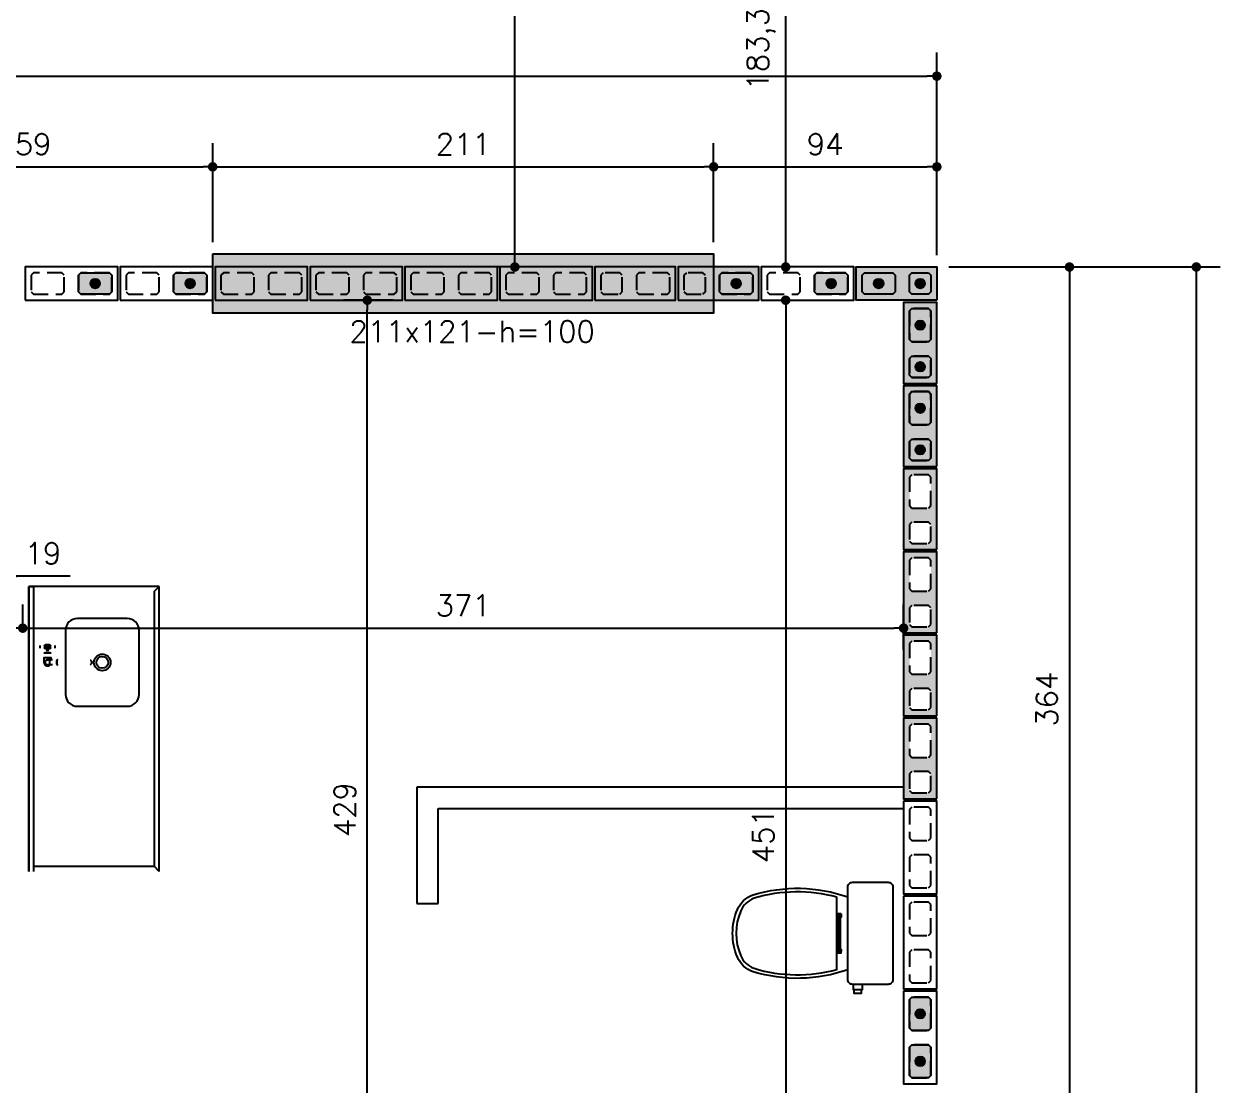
# Model space of a CAD drawing. Extents: x -14651 to 4582, y -13717 to -1290.
# Drawn here: x 2874 to 3378, y -12359 to -11912 of the extents above; entities that cross this region are included whole.
import ezdxf
from ezdxf.enums import TextEntityAlignment as Align

# ---------------------------------------------------------------- set-up
doc = ezdxf.new("R2010")
doc.units = 0
doc.header["$LTSCALE"] = 25
doc.linetypes.add('DASHED2', pattern=[0.375, 0.25, -0.125])
for name, color, linetype in [('213', 252, 'Continuous'), ('241', 2, 'Continuous'), ('248', 100, 'Continuous'), ('ABERTURAS', 53, 'Continuous'), ('ALVENARIA NÃO ESTRUTURAL', 242, 'Continuous'), ('Arranque', 14, 'Continuous'), ('COTA', 1, 'Continuous'), ('FERRO', 5, 'Continuous'), ('PROJ', 252, 'Continuous'), ('TJANELA', 2, 'Continuous')]:
    doc.layers.add(name, color=color, linetype=linetype)
doc.styles.add('COTA', font='romans.shx')
doc.styles.add('Texto1', font='romans.shx', dxfattribs={"height": 9})
doc.dimstyles.new('forma', dxfattribs={"dimscale": 5, "dimtxt": 1.8, "dimasz": 0.8, "dimexe": 2, "dimexo": 1, "dimgap": 1, "dimtad": 1, "dimdec": 1, "dimzin": 9, "dimtxsty": 'COTA', "dimblk1": 'DOT', "dimblk2": 'DOT', "dimsah": 1, "dimcen": 0, "dimdle": 1, "dimclrd": 256, "dimclre": 256, "dimclrt": 2, "dimadec": 0, "dimazin": 0, "dimtfac": 1, "dimtdec": 0, "dimtmove": 0, "dimatfit": 3, "dimfxl": 1, "dimtolj": 1, "dimtzin": 0, "dimarcsym": 0})

# ---------------------------------------------------------------- blocks, each defined once
blk = doc.blocks.new('P4015', base_point=(5842102.11612, -8124149.02973))
blk.add_lwpolyline([(5842082.61612, -8124156.02973), (5842121.61612, -8124156.02973), (5842121.61612, -8124142.02973), (5842082.61612, -8124142.02973), (5842082.61612, -8124156.02973)])
at = {"color": 1, "linetype": 'DASHED2'}
for points in [[(5842085.11612, -8124152.52973), (5842086.11612, -8124153.52973), (5842098.11612, -8124153.52973), (5842099.11612, -8124152.52973), (5842099.11612, -8124145.52973), (5842098.11612, -8124144.52973), (5842086.11612, -8124144.52973), (5842085.11612, -8124145.52973), (5842085.11612, -8124152.52973)], [(5842105.11612, -8124152.52973), (5842106.11612, -8124153.52973), (5842118.11612, -8124153.52973), (5842119.11612, -8124152.52973), (5842119.11612, -8124145.52973), (5842118.11612, -8124144.52973), (5842106.11612, -8124144.52973), (5842105.11612, -8124145.52973), (5842105.11612, -8124152.52973)]]:
    blk.add_lwpolyline(points, dxfattribs=at)
blk = doc.blocks.new('P3515')
at = {"layer": '248'}
h = blk.add_hatch(color=100, dxfattribs=at)
h.paths.add_polyline_path([(17, 7), (-17, 7), (-17, -7), (17, -7)])
h.paths.add_polyline_path([(-5.5, -3.5), (-6.5, -4.5), (-13.5, -4.5), (-14.5, -3.5), (-14.5, 3.5), (-13.5, 4.5), (-6.5, 4.5), (-5.5, 3.5)], flags=16)
h.paths.add_polyline_path([(0.5, 3.5), (1.5, 4.5), (13.5, 4.5), (14.5, 3.5), (14.5, -3.5), (13.5, -4.5), (1.5, -4.5), (0.5, -3.5)], flags=16)
blk.add_lwpolyline([(-17, -7), (17, -7), (17, 7), (-17, 7), (-17, -7)])
at = {"color": 1, "linetype": 'DASHED2'}
for points in [[(-14.5, -3.5), (-13.5, -4.5), (-6.5, -4.5), (-5.5, -3.5), (-5.5, 3.5), (-6.5, 4.5), (-13.5, 4.5), (-14.5, 3.5), (-14.5, -3.5)], [(0.5, -3.5), (1.5, -4.5), (13.5, -4.5), (14.5, -3.5), (14.5, 3.5), (13.5, 4.5), (1.5, 4.5), (0.5, 3.5), (0.5, -3.5)]]:
    blk.add_lwpolyline(points, dxfattribs=at)
blk = doc.blocks.new('GR-1409')
at = {"layer": '213'}
h = blk.add_hatch(color=256, dxfattribs=at)
h.paths.add_polyline_path([(-6, 4.5), (-7, 3.5), (-7, -3.5), (-6, -4.5), (6, -4.5), (7, -3.5), (7, 3.5), (6, 4.5)])
h.paths.add_polyline_path([(-2, 0, 1), (2, 0, 1)], flags=16)
at = {"layer": 'Arranque'}
blk.add_hatch(color=256, dxfattribs=at).paths.add_polyline_path([(-2, 0, 1), (2, 0, 1)])
at = {"layer": '213'}
blk.add_lwpolyline([(-7, 3.5), (-6, 4.5), (6, 4.5), (7, 3.5), (7, -3.5), (6, -4.5), (-6, -4.5), (-7, -3.5), (-7, 3.5)], dxfattribs=at)
at = {"layer": 'FERRO', "linetype": 'Continuous'}
blk.add_circle((0, 0), 2, dxfattribs=at)
blk = doc.blocks.new('GR-0909')
at = {"layer": '213'}
h = blk.add_hatch(color=256, dxfattribs=at)
h.paths.add_polyline_path([(3.5, -4.5), (4.5, -3.5), (4.500001, 3.5), (3.500001, 4.5), (-3.499999, 4.5), (-4.499999, 3.5), (-4.5, -3.5), (-3.5, -4.5)])
h.paths.add_polyline_path([(-2, 0, -1), (2, 0, -1)], flags=16)
at = {"layer": 'Arranque'}
blk.add_hatch(color=256, dxfattribs=at).paths.add_polyline_path([(2, 0, 1), (-2, 0, 1)])
at = {"layer": '213'}
blk.add_lwpolyline([(3.500001, 4.5), (4.500001, 3.5), (4.5, -3.5), (3.5, -4.5), (-3.5, -4.5), (-4.5, -3.5), (-4.499999, 3.5), (-3.499999, 4.5), (3.500001, 4.5)], dxfattribs=at)
at = {"layer": 'FERRO', "linetype": 'Continuous'}
blk.add_circle((0, 0), 2, dxfattribs=at)
blk = doc.blocks.new('_Dot')
at = {"color": 0, "linetype": 'ByBlock', "lineweight": -2}
blk.add_line((-0.5, 0), (-1, 0), dxfattribs=at)
at = {"color": 0, "linetype": 'ByBlock', "const_width": 0.5}
blk.add_lwpolyline([(-0.25, 0, 1), (0.25, 0, 1)], format="xyb", close=True, dxfattribs=at)
blk = doc.blocks.new('*D105')
at = {"layer": 'COTA', "lineweight": -2, "transparency": 16777216}
for p, q in [((2794.52, -12004.1), (2794.52, -11962.42)), ((2953.52, -12004.1), (2953.52, -11962.42)), ((2798.52, -11972.42), (2949.52, -11972.42))]:
    blk.add_line(p, q, dxfattribs=at)
at = {"layer": 'Defpoints', "color": 0, "transparency": 16777216}
for p in [(2953.52, -11972.42), (2794.52, -12009.1), (2953.52, -12009.1)]:
    blk.add_point(p, dxfattribs=at)
at = {"layer": 'COTA', "lineweight": -2, "transparency": 16777216, "xscale": 4, "yscale": 4, "zscale": 4, "rotation": 180}
blk.add_blockref('_Dot', (2794.52, -11972.42), dxfattribs=at)
at = {"layer": 'COTA', "lineweight": -2, "transparency": 16777216, "xscale": 4, "yscale": 4, "zscale": 4}
blk.add_blockref('_Dot', (2953.52, -11972.42), dxfattribs=at)
at = {"layer": 'COTA', "color": 2, "transparency": 16777216, "insert": (2874.02, -11962.92), "char_height": 9, "attachment_point": 5, "style": 'COTA'}
blk.add_mtext('\\A1;159 ', dxfattribs=at)
blk = doc.blocks.new('*D106')
at = {"layer": 'COTA', "lineweight": -2, "transparency": 16777216}
for p, q in [((2953.52, -12004.1), (2953.52, -11962.42)), ((3164.52, -12004.1), (3164.52, -11962.42)), ((2957.52, -11972.42), (3160.52, -11972.42))]:
    blk.add_line(p, q, dxfattribs=at)
at = {"layer": 'Defpoints', "color": 0, "transparency": 16777216}
for p in [(3164.52, -11972.42), (2953.52, -12009.1), (3164.52, -12009.1)]:
    blk.add_point(p, dxfattribs=at)
at = {"layer": 'COTA', "lineweight": -2, "transparency": 16777216, "xscale": 4, "yscale": 4, "zscale": 4, "rotation": 180}
blk.add_blockref('_Dot', (2953.52, -11972.42), dxfattribs=at)
at = {"layer": 'COTA', "lineweight": -2, "transparency": 16777216, "xscale": 4, "yscale": 4, "zscale": 4}
blk.add_blockref('_Dot', (3164.52, -11972.42), dxfattribs=at)
at = {"layer": 'COTA', "color": 2, "transparency": 16777216, "insert": (3059.02, -11962.92), "char_height": 9, "attachment_point": 5, "style": 'COTA'}
blk.add_mtext('\\A1;211 ', dxfattribs=at)
blk = doc.blocks.new('*D107')
at = {"layer": 'COTA', "lineweight": -2, "transparency": 16777216}
for p, q in [((3164.52, -12004.1), (3164.52, -11962.42)), ((3258.52, -12009.6), (3258.52, -11962.42)), ((3168.52, -11972.42), (3254.52, -11972.42))]:
    blk.add_line(p, q, dxfattribs=at)
at = {"layer": 'Defpoints', "color": 0, "transparency": 16777216}
for p in [(3258.52, -11972.42), (3164.52, -12009.1), (3258.52, -12014.6)]:
    blk.add_point(p, dxfattribs=at)
at = {"layer": 'COTA', "lineweight": -2, "transparency": 16777216, "xscale": 4, "yscale": 4, "zscale": 4, "rotation": 180}
blk.add_blockref('_Dot', (3164.52, -11972.42), dxfattribs=at)
at = {"layer": 'COTA', "lineweight": -2, "transparency": 16777216, "xscale": 4, "yscale": 4, "zscale": 4}
blk.add_blockref('_Dot', (3258.52, -11972.42), dxfattribs=at)
at = {"layer": 'COTA', "color": 2, "transparency": 16777216, "insert": (3211.52, -11962.92), "char_height": 9, "attachment_point": 5, "style": 'COTA'}
blk.add_mtext('\\A1;94 ', dxfattribs=at)
blk = doc.blocks.new('*D108')
at = {"layer": 'COTA', "lineweight": -2, "transparency": 16777216}
for p, q in [((873.52, -11951.79), (873.52, -11924.24)), ((3258.52, -12009.6), (3258.52, -11924.24)), ((877.52, -11934.24), (3254.52, -11934.24))]:
    blk.add_line(p, q, dxfattribs=at)
at = {"layer": 'Defpoints', "color": 0, "transparency": 16777216}
for p in [(3258.52, -11934.24), (873.52, -11956.79), (3258.52, -12014.6)]:
    blk.add_point(p, dxfattribs=at)
at = {"layer": 'COTA', "lineweight": -2, "transparency": 16777216, "xscale": 4, "yscale": 4, "zscale": 4, "rotation": 180}
blk.add_blockref('_Dot', (873.52, -11934.24), dxfattribs=at)
at = {"layer": 'COTA', "lineweight": -2, "transparency": 16777216, "xscale": 4, "yscale": 4, "zscale": 4}
blk.add_blockref('_Dot', (3258.52, -11934.24), dxfattribs=at)
at = {"layer": 'COTA', "color": 2, "transparency": 16777216, "insert": (2066.02, -11924.74), "char_height": 9, "attachment_point": 5, "style": 'COTA'}
blk.add_mtext('\\A1;2385 ', dxfattribs=at)
blk = doc.blocks.new('*D109')
at = {"layer": 'COTA', "lineweight": -2, "transparency": 16777216}
for p, q in [((3263.52, -12014.6), (3324.39, -12014.6)), ((3314.39, -12018.6), (3314.39, -12374.6)), ((3269.02, -12378.6), (3324.39, -12378.6))]:
    blk.add_line(p, q, dxfattribs=at)
at = {"layer": 'Defpoints', "color": 0, "transparency": 16777216}
for p in [(3258.52, -12014.6), (3264.02, -12378.6), (3314.39, -12378.6)]:
    blk.add_point(p, dxfattribs=at)
at = {"layer": 'COTA', "lineweight": -2, "transparency": 16777216, "xscale": 4, "yscale": 4, "zscale": 4}
for p, rotation in [((3314.39, -12014.6), 90), ((3314.39, -12378.6), 270)]:
    blk.add_blockref('_Dot', p, dxfattribs=dict(at, rotation=rotation))
at = {"layer": 'COTA', "color": 2, "transparency": 16777216, "insert": (3304.89, -12196.6), "char_height": 9, "attachment_point": 5, "rotation": 90, "style": 'COTA'}
blk.add_mtext('\\A1;364 ', dxfattribs=at)
blk = doc.blocks.new('*D114')
at = {"layer": 'COTA', "lineweight": -2, "transparency": 16777216}
for p, q in [((3263.52, -12014.6), (3377.82, -12014.6)), ((3367.82, -12018.6), (3367.82, -13159.6)), ((3263.52, -13163.6), (3377.82, -13163.6))]:
    blk.add_line(p, q, dxfattribs=at)
at = {"layer": 'Defpoints', "color": 0, "transparency": 16777216}
for p in [(3258.52, -12014.6), (3258.52, -13163.6), (3367.82, -13163.6)]:
    blk.add_point(p, dxfattribs=at)
at = {"layer": 'COTA', "lineweight": -2, "transparency": 16777216, "xscale": 4, "yscale": 4, "zscale": 4}
for p, rotation in [((3367.82, -12014.6), 90), ((3367.82, -13163.6), 270)]:
    blk.add_blockref('_Dot', p, dxfattribs=dict(at, rotation=rotation))
at = {"layer": 'COTA', "color": 2, "transparency": 16777216, "insert": (3358.32, -12589.1), "char_height": 9, "attachment_point": 5, "rotation": 90, "style": 'COTA'}
blk.add_mtext('\\A1;1149 ', dxfattribs=at)
blk = doc.blocks.new('*D195')
at = {"layer": 'COTA', "lineweight": -2, "transparency": 16777216}
for p, q in [((3060.42, -11593.51), (3090.79, -11593.51)), ((3080.79, -12010.6), (3080.79, -11597.51)), ((3083.04, -12014.6), (3070.79, -12014.6))]:
    blk.add_line(p, q, dxfattribs=at)
at = {"layer": 'Defpoints', "color": 0, "transparency": 16777216}
for p in [(3055.42, -11593.51), (3080.79, -11593.51), (3088.04, -12014.6)]:
    blk.add_point(p, dxfattribs=at)
at = {"layer": 'COTA', "lineweight": -2, "transparency": 16777216, "xscale": 4, "yscale": 4, "zscale": 4}
for p, rotation in [((3080.79, -11593.51), 90), ((3080.79, -12014.6), 270)]:
    blk.add_blockref('_Dot', p, dxfattribs=dict(at, rotation=rotation))
at = {"layer": 'COTA', "color": 2, "transparency": 16777216, "insert": (3070.43, -11804.05), "char_height": 9, "attachment_point": 5, "rotation": 90, "style": 'COTA'}
blk.add_mtext('\\A1;421,1 ', dxfattribs=at)
blk = doc.blocks.new('*D197')
at = {"layer": 'COTA', "lineweight": -2, "transparency": 16777216}
for p, q in [((3214.52, -11831.25), (3184.86, -11831.25)), ((3194.86, -12010.6), (3194.86, -11835.25)), ((3207.6, -12014.6), (3184.86, -12014.6))]:
    blk.add_line(p, q, dxfattribs=at)
at = {"layer": 'Defpoints', "color": 0, "transparency": 16777216}
for p in [(3194.86, -11831.25), (3219.52, -11831.25), (3212.6, -12014.6)]:
    blk.add_point(p, dxfattribs=at)
at = {"layer": 'COTA', "lineweight": -2, "transparency": 16777216, "xscale": 4, "yscale": 4, "zscale": 4}
for p, rotation in [((3194.86, -11831.25), 90), ((3194.86, -12014.6), 270)]:
    blk.add_blockref('_Dot', p, dxfattribs=dict(at, rotation=rotation))
at = {"layer": 'COTA', "color": 2, "transparency": 16777216, "insert": (3184.5, -11922.92), "char_height": 9, "attachment_point": 5, "rotation": 90, "style": 'COTA'}
blk.add_mtext('\\A1;183,3 ', dxfattribs=at)
blk = doc.blocks.new('*D231')
at = {"layer": 'COTA', "lineweight": -2, "transparency": 16777216}
for p, q in [((2864.02, -12166.68), (2870.62, -12144.68)), ((2870.62, -12144.68), (2893.47, -12144.68)), ((2854.52, -12209.33), (2854.52, -12156.68)), ((2873.52, -12167.06), (2873.52, -12156.68)), ((2858.52, -12166.68), (2869.52, -12166.68))]:
    blk.add_line(p, q, dxfattribs=at)
at = {"layer": 'Defpoints', "color": 0, "transparency": 16777216}
for p in [(2873.52, -12166.68), (2873.52, -12172.06), (2854.52, -12214.33)]:
    blk.add_point(p, dxfattribs=at)
at = {"layer": 'COTA', "lineweight": -2, "transparency": 16777216, "xscale": 4, "yscale": 4, "zscale": 4, "rotation": 180}
blk.add_blockref('_Dot', (2854.52, -12166.68), dxfattribs=at)
at = {"layer": 'COTA', "lineweight": -2, "transparency": 16777216, "xscale": 4, "yscale": 4, "zscale": 4}
blk.add_blockref('_Dot', (2873.52, -12166.68), dxfattribs=at)
at = {"layer": 'COTA', "color": 2, "transparency": 16777216, "insert": (2882.05, -12135.18), "char_height": 9, "attachment_point": 5, "style": 'COTA'}
blk.add_mtext('\\A1;19 ', dxfattribs=at)
blk = doc.blocks.new('*D232')
at = {"layer": 'COTA', "lineweight": -2, "transparency": 16777216}
for p, q in [((2873.52, -12167.06), (2873.52, -12156.68)), ((3244.52, -12175.63), (3244.52, -12156.68)), ((2877.52, -12166.68), (3240.52, -12166.68))]:
    blk.add_line(p, q, dxfattribs=at)
at = {"layer": 'Defpoints', "color": 0, "transparency": 16777216}
for p in [(3244.52, -12166.68), (2873.52, -12172.06), (3244.52, -12180.63)]:
    blk.add_point(p, dxfattribs=at)
at = {"layer": 'COTA', "lineweight": -2, "transparency": 16777216, "xscale": 4, "yscale": 4, "zscale": 4, "rotation": 180}
blk.add_blockref('_Dot', (2873.52, -12166.68), dxfattribs=at)
at = {"layer": 'COTA', "lineweight": -2, "transparency": 16777216, "xscale": 4, "yscale": 4, "zscale": 4}
blk.add_blockref('_Dot', (3244.52, -12166.68), dxfattribs=at)
at = {"layer": 'COTA', "color": 2, "transparency": 16777216, "insert": (3059.02, -12157.18), "char_height": 9, "attachment_point": 5, "style": 'COTA'}
blk.add_mtext('\\A1;371 ', dxfattribs=at)
blk = doc.blocks.new('*D284')
at = {"layer": 'COTA', "lineweight": -2, "transparency": 16777216}
for p, q in [((3197.47, -12028.6), (3204.86, -12028.6)), ((3194.86, -12032.6), (3194.86, -12475.6)), ((3197.47, -12479.6), (3204.86, -12479.6))]:
    blk.add_line(p, q, dxfattribs=at)
at = {"layer": 'Defpoints', "color": 0, "transparency": 16777216}
for p in [(3192.47, -12028.6), (3192.47, -12479.6), (3194.86, -12479.6)]:
    blk.add_point(p, dxfattribs=at)
at = {"layer": 'COTA', "lineweight": -2, "transparency": 16777216, "xscale": 4, "yscale": 4, "zscale": 4}
for p, rotation in [((3194.86, -12028.6), 90), ((3194.86, -12479.6), 270)]:
    blk.add_blockref('_Dot', p, dxfattribs=dict(at, rotation=rotation))
at = {"layer": 'COTA', "color": 2, "transparency": 16777216, "insert": (3185.36, -12254.1), "char_height": 9, "attachment_point": 5, "rotation": 90, "style": 'COTA'}
blk.add_mtext('\\A1;451 ', dxfattribs=at)
blk = doc.blocks.new('*D293')
at = {"layer": 'COTA', "lineweight": -2, "transparency": 16777216}
for p, q in [((3029.52, -12028.6), (3008.64, -12028.6)), ((3018.64, -12453.6), (3018.64, -12032.6)), ((3043.52, -12457.6), (3008.64, -12457.6))]:
    blk.add_line(p, q, dxfattribs=at)
at = {"layer": 'Defpoints', "color": 0, "transparency": 16777216}
for p in [(3018.64, -12028.6), (3034.52, -12028.6), (3048.52, -12457.6)]:
    blk.add_point(p, dxfattribs=at)
at = {"layer": 'COTA', "lineweight": -2, "transparency": 16777216, "xscale": 4, "yscale": 4, "zscale": 4}
for p, rotation in [((3018.64, -12028.6), 90), ((3018.64, -12457.6), 270)]:
    blk.add_blockref('_Dot', p, dxfattribs=dict(at, rotation=rotation))
at = {"layer": 'COTA', "color": 2, "transparency": 16777216, "insert": (3009.14, -12243.1), "char_height": 9, "attachment_point": 5, "rotation": 90, "style": 'COTA'}
blk.add_mtext('\\A1;429 ', dxfattribs=at)
blk = doc.blocks.new('layout-inferior 2')
at = {"layer": 'ALVENARIA NÃO ESTRUTURAL'}
for p, q in [((28785.58, -12233.6), (28785.58, -12233.6)), ((28785.58, -12233.6), (28785.58, -12282.6)), ((28990.58, -12233.6), (28785.58, -12233.6)), ((28785.58, -12233.6), (28785.58, -12233.6)), ((28794.58, -12282.6), (28794.58, -12242.6)), ((28794.58, -12242.6), (28990.58, -12242.6)), ((28785.58, -12282.6), (28794.58, -12282.6))]:
    blk.add_line(p, q, dxfattribs=at)
at = {"layer": 'PROJ'}
for p, q in [((28677.08, -12149.1), (28622.08, -12149.1)), ((28622.08, -12149.1), (28622.08, -12269.1)), ((28622.08, -12269.1), (28622.08, -12149.1)), ((28622.08, -12149.1), (28624.08, -12149.1)), ((28624.08, -12149.1), (28624.08, -12269.1)), ((28675.08, -12151.1), (28677.08, -12149.1)), ((28675.08, -12267.1), (28675.08, -12151.1)), ((28677.08, -12269.1), (28677.08, -12149.1)), ((28626.8, -12174), (28626.8, -12175.1)), ((28631.19, -12173.85), (28628.83, -12173.85)), ((28628.85, -12175.15), (28629.78, -12175.15)), ((28630.86, -12173.65), (28629.16, -12173.65)), ((28630.24, -12175.15), (28631.16, -12175.15)), ((28633.21, -12175.1), (28633.21, -12174)), ((28631.51, -12179.24), (28628.5, -12179.24)), ((28628.5, -12179.24), (28628.5, -12181.04)), ((28628.51, -12181.04), (28628.51, -12181.04)), ((28631.49, -12177.24), (28628.53, -12177.24)), ((28628.81, -12179.14), (28628.81, -12179.24)), ((28629.01, -12177.04), (28631.01, -12177.04)), ((28630.01, -12180.04), (28630.03, -12180.04)), ((28630.03, -12180.04), (28630.08, -12180.05)), ((28631.21, -12179.24), (28631.21, -12179.14)), ((28631.51, -12180.04), (28631.51, -12179.24)), ((28630.04, -12182.14), (28630.01, -12182.14)), ((28630.08, -12182.14), (28630.04, -12182.14)), ((28675.08, -12267.1), (28624.08, -12267.1)), ((28624.08, -12267.1), (28624.08, -12269.1)), ((28677.08, -12269.1), (28675.08, -12267.1)), ((28964.33, -12286.95), (28962.46, -12286.95)), ((28964.33, -12287.64), (28962.46, -12287.64)), ((28964.33, -12287.75), (28962.46, -12287.75)), ((28963.15, -12287.64), (28963.15, -12287.75)), ((28963.93, -12287.64), (28963.93, -12287.75)), ((28964.33, -12286.95), (28964.33, -12287.64)), ((28964.33, -12287.75), (28964.33, -12288.45)), ((28964.33, -12288.45), (28962.46, -12288.45)), ((28963.15, -12288.45), (28963.15, -12301.95)), ((28963.93, -12288.45), (28963.93, -12301.95))]:
    blk.add_line(p, q, dxfattribs=at)
for points in [[(28663.58, -12162.6), (28642.58, -12162.6, 0.414214), (28637.58, -12167.6), (28637.58, -12194.6, 0.414214), (28642.58, -12199.6), (28663.58, -12199.6, 0.414214), (28668.58, -12194.6), (28668.58, -12167.6, 0.414214)], [(28628.83, -12175.18, -0.023181), (28628.85, -12175.15), (28629.78, -12175.15), (28629.83, -12175.17), (28629.9, -12175.18), (28630, -12175.19), (28630.09, -12175.18), (28630.17, -12175.17), (28630.24, -12175.15), (28631.16, -12175.15, -0.022959), (28631.18, -12175.18, -0.366689), (28630.99, -12175.35), (28630.62, -12175.35), (28629.4, -12175.35), (28629.03, -12175.35, -0.366483)], [(28629.41, -12174.48), (28629.41, -12174.57), (28629.41, -12174.64), (28629.43, -12174.72), (28629.44, -12174.77), (28629.46, -12174.82), (28629.49, -12174.87), (28629.51, -12174.92), (28629.55, -12174.97), (28629.58, -12175), (28629.63, -12175.06), (28629.7, -12175.11), (28629.74, -12175.14), (28629.78, -12175.15), (28629.79, -12175.11), (28629.8, -12175.06, 0.192103), (28630.21, -12175.06), (28630.22, -12175.1), (28630.24, -12175.15), (28630.29, -12175.13), (28630.33, -12175.1), (28630.37, -12175.07), (28630.41, -12175.03), (28630.45, -12174.99), (28630.49, -12174.94), (28630.54, -12174.85), (28630.58, -12174.77), (28630.59, -12174.7), (28630.6, -12174.65), (28630.61, -12174.6), (28630.61, -12174.55), (28630.61, -12174.48), (28630.59, -12174.4), (28630.57, -12174.33), (28630.55, -12174.28), (28630.53, -12174.23), (28630.5, -12174.18), (28630.47, -12174.14), (28630.42, -12174.08), (28630.35, -12174.01), (28630.27, -12173.96), (28630.18, -12173.93), (28630.1, -12173.91), (28630.04, -12173.9), (28629.98, -12173.9), (28629.92, -12173.91), (28629.87, -12173.92), (28629.81, -12173.93), (28629.75, -12173.96), (28629.68, -12174), (28629.64, -12174.03), (28629.6, -12174.07), (28629.57, -12174.11), (28629.54, -12174.14), (28629.5, -12174.21), (28629.46, -12174.29), (28629.43, -12174.38)], [(28630.23, -12175.05), (28630.23, -12175.06, 0.017847), (28630.26, -12175.04), (28630.25, -12175.04, 0.017789), (28630.29, -12175.02), (28630.28, -12175.03, 0.021587), (28630.32, -12175), (28630.31, -12175.01, 0.027178), (28630.36, -12174.97), (28630.35, -12174.98, 0.016694), (28630.38, -12174.96), (28630.38, -12174.96, 0.029524), (28630.42, -12174.91), (28630.42, -12174.92, 0.024437), (28630.45, -12174.88), (28630.44, -12174.89, 0.02481), (28630.48, -12174.84), (28630.47, -12174.85, 0.023752), (28630.5, -12174.81), (28630.49, -12174.81, 0.022023), (28630.51, -12174.77), (28630.51, -12174.78, 0.022441), (28630.53, -12174.73), (28630.52, -12174.74, 0.022868), (28630.54, -12174.69), (28630.54, -12174.7, 0.020181), (28630.55, -12174.66), (28630.55, -12174.67, 0.015814), (28630.55, -12174.63), (28630.55, -12174.64, 0.015915), (28630.56, -12174.61), (28630.56, -12174.61, 0.025741), (28630.56, -12174.56), (28630.56, -12174.56, 0.018498), (28630.56, -12174.52), (28630.56, -12174.53, 0.017313), (28630.56, -12174.49), (28630.56, -12174.5, 0.018157), (28630.55, -12174.46), (28630.55, -12174.47, 0.018149), (28630.55, -12174.43), (28630.55, -12174.43, 0.018439), (28630.54, -12174.39), (28630.54, -12174.4, 0.018647), (28630.53, -12174.36), (28630.53, -12174.37, 0.018581), (28630.51, -12174.33), (28630.52, -12174.34, 0.021766), (28630.5, -12174.3), (28630.5, -12174.31, 0.026407), (28630.47, -12174.26), (28630.48, -12174.27, 0.026609), (28630.45, -12174.22), (28630.46, -12174.23, 0.026914), (28630.42, -12174.18), (28630.43, -12174.19, 0.025672), (28630.39, -12174.15), (28630.39, -12174.16, 0.023779), (28630.36, -12174.12), (28630.36, -12174.13, 0.024124), (28630.32, -12174.1), (28630.33, -12174.1, 0.024539), (28630.28, -12174.07), (28630.29, -12174.08, 0.024082), (28630.25, -12174.05), (28630.26, -12174.06, 0.023177), (28630.21, -12174.04), (28630.22, -12174.04, 0.023669), (28630.17, -12174.02), (28630.18, -12174.03, 0.024126), (28630.13, -12174.01), (28630.14, -12174.01, 0.020906), (28630.09, -12174.01), (28630.1, -12174.01, 0.015716), (28630.07, -12174), (28630.07, -12174, 0.01579), (28630.04, -12174), (28630.05, -12174, 0.016075), (28630.01, -12174), (28630.02, -12174, 0.016281), (28629.98, -12174), (28629.99, -12174, 0.016316), (28629.95, -12174), (28629.96, -12174, 0.01533), (28629.93, -12174), (28629.93, -12174, 0.013711), (28629.9, -12174.01), (28629.91, -12174.01, 0.013749), (28629.88, -12174.01), (28629.89, -12174.01, 0.013768), (28629.86, -12174.02), (28629.86, -12174.02, 0.015624), (28629.83, -12174.03), (28629.84, -12174.03, 0.018303), (28629.8, -12174.04), (28629.81, -12174.04, 0.018249), (28629.77, -12174.05), (28629.78, -12174.05, 0.018455), (28629.74, -12174.07), (28629.75, -12174.06, 0.018647), (28629.71, -12174.08), (28629.72, -12174.08, 0.018591), (28629.69, -12174.1), (28629.69, -12174.1, 0.021186), (28629.66, -12174.13), (28629.66, -12174.12, 0.025016), (28629.62, -12174.16), (28629.63, -12174.15, 0.025258), (28629.59, -12174.19), (28629.6, -12174.18, 0.025603), (28629.56, -12174.22), (28629.57, -12174.21, 0.024312), (28629.54, -12174.26), (28629.55, -12174.25, 0.022281), (28629.52, -12174.29), (28629.53, -12174.28, 0.022662), (28629.5, -12174.33), (28629.51, -12174.32, 0.023081), (28629.49, -12174.37), (28629.49, -12174.36, 0.023127), (28629.48, -12174.41), (28629.48, -12174.4, 0.022918), (28629.47, -12174.44), (28629.47, -12174.43, 0.020264), (28629.46, -12174.48), (28629.46, -12174.47, 0.015918), (28629.46, -12174.51), (28629.46, -12174.5, 0.015999), (28629.46, -12174.53), (28629.46, -12174.53, 0.556946)], [(28629.56, -12174.55, 1), (28630.46, -12174.55, 1)], [(28628.81, -12179.14), (28628.81, -12179.24), (28628.5, -12179.24), (28628.5, -12181.06), (28628.51, -12181.04), (28628.51, -12181.04), (28628.51, -12181.21), (28628.55, -12181.45), (28628.63, -12181.69), (28628.74, -12181.9), (28628.89, -12182.1), (28629.07, -12182.27), (28629.22, -12182.37), (28629.44, -12182.48), (28629.67, -12182.56), (28629.91, -12182.59), (28630.01, -12182.6), (28630.25, -12182.58), (28630.49, -12182.52), (28630.71, -12182.42), (28630.8, -12182.37), (28630.99, -12182.23), (28631.08, -12182.14), (28630.06, -12182.14), (28630.05, -12182.14, 0.956818), (28630.06, -12180.04), (28630.07, -12180.05, 0.005512), (28630.05, -12180.04), (28630.08, -12180.04), (28631.51, -12180.04), (28631.51, -12179.24), (28631.21, -12179.24), (28631.21, -12179.14)], [(28962.46, -12280.01, 0.143138), (28927.65, -12280.46, 0.214265), (28921.97, -12285.78, 0.199973), (28921.97, -12304.62, 0.214265), (28927.65, -12309.93, 0.143138), (28962.46, -12310.38)], [(28973.08, -12316.7), (28969.48, -12316.7), (28969.08, -12316.7, -0.414214), (28967.08, -12314.7), (28967.08, -12275.7, -0.414214), (28969.08, -12273.7), (28984.08, -12273.7, -0.414214), (28986.08, -12275.7), (28986.08, -12314.7, -0.414214), (28984.08, -12316.7)]]:
    blk.add_lwpolyline(points, format="xyb", close=True, dxfattribs=at)
for points in [[(28628.76, -12174.05), (28628.77, -12174.06), (28628.78, -12174.08), (28628.79, -12174.11), (28628.81, -12174.14), (28628.82, -12174.17), (28628.83, -12174.2), (28628.85, -12174.24), (28628.86, -12174.28), (28628.87, -12174.31), (28628.88, -12174.33), (28628.89, -12174.36), (28628.89, -12174.39), (28628.9, -12174.41), (28628.9, -12174.44), (28628.9, -12174.47), (28628.91, -12174.5), (28628.91, -12174.52), (28628.91, -12174.55), (28628.91, -12174.58), (28628.91, -12174.61), (28628.9, -12174.64), (28628.9, -12174.68), (28628.89, -12174.71), (28628.88, -12174.75), (28628.87, -12174.79), (28628.86, -12174.82), (28628.85, -12174.86), (28628.84, -12174.89), (28628.82, -12174.93), (28628.81, -12174.96), (28628.79, -12174.99), (28628.78, -12175.01), (28628.77, -12175.03), (28628.76, -12175.04), (28628.76, -12175.06), (28628.76, -12175.06), (28628.78, -12175.06), (28628.8, -12175.07), (28628.81, -12175.08), (28628.83, -12175.09), (28628.84, -12175.11), (28628.84, -12175.12), (28628.85, -12175.14), (28628.85, -12175.15), (28628.87, -12175.1), (28628.9, -12175.05), (28628.92, -12174.97), (28628.95, -12174.89), (28628.97, -12174.81), (28628.98, -12174.72), (28628.99, -12174.62), (28629, -12174.53), (28628.99, -12174.46), (28628.98, -12174.38), (28628.98, -12174.33), (28628.96, -12174.28), (28628.95, -12174.23), (28628.94, -12174.18), (28628.92, -12174.12), (28628.89, -12174.05), (28628.87, -12173.99), (28628.85, -12173.94), (28628.84, -12173.92), (28628.85, -12173.94), (28628.86, -12173.95), (28628.86, -12173.97), (28628.87, -12174), (28628.89, -12174.03), (28628.9, -12174.06), (28628.91, -12174.1), (28628.93, -12174.13), (28628.94, -12174.18), (28628.95, -12174.23), (28628.96, -12174.28), (28628.98, -12174.33), (28628.98, -12174.37), (28628.99, -12174.4), (28628.99, -12174.44), (28628.99, -12174.48), (28628.99, -12174.51), (28628.99, -12174.55), (28628.99, -12174.6), (28628.99, -12174.65), (28628.99, -12174.7), (28628.98, -12174.74), (28628.97, -12174.79), (28628.96, -12174.83), (28628.95, -12174.87), (28628.94, -12174.91), (28628.93, -12174.96), (28628.92, -12174.99), (28628.9, -12175.03), (28628.89, -12175.07), (28628.88, -12175.09), (28628.87, -12175.11), (28628.86, -12175.13), (28628.85, -12175.15), (28628.84, -12175.1), (28628.8, -12175.07), (28628.76, -12175.06), (28628.78, -12175.02), (28628.8, -12174.97), (28628.83, -12174.91), (28628.86, -12174.84), (28628.88, -12174.77), (28628.9, -12174.69), (28628.91, -12174.62), (28628.91, -12174.57), (28628.91, -12174.51), (28628.9, -12174.45), (28628.89, -12174.39), (28628.88, -12174.32), (28628.86, -12174.26), (28628.83, -12174.18), (28628.8, -12174.12), (28628.77, -12174.07)], [(28631.03, -12174.38), (28631.02, -12174.45), (28631.02, -12174.5), (28631.02, -12174.55), (28631.02, -12174.62), (28631.03, -12174.7), (28631.04, -12174.77), (28631.05, -12174.82), (28631.06, -12174.87), (28631.08, -12174.94), (28631.11, -12175.02), (28631.13, -12175.09), (28631.16, -12175.15), (28631.17, -12175.13), (28631.16, -12175.15), (28631.16, -12175.14), (28631.15, -12175.13), (28631.14, -12175.1), (28631.13, -12175.07), (28631.12, -12175.04), (28631.1, -12175.01), (28631.09, -12174.96), (28631.08, -12174.92), (28631.06, -12174.87), (28631.05, -12174.82), (28631.04, -12174.77), (28631.03, -12174.72), (28631.03, -12174.68), (28631.02, -12174.64), (28631.02, -12174.6), (28631.02, -12174.55), (28631.02, -12174.5), (28631.02, -12174.45), (28631.03, -12174.4), (28631.04, -12174.36), (28631.04, -12174.31), (28631.05, -12174.27), (28631.06, -12174.23), (28631.08, -12174.19), (28631.09, -12174.15), (28631.1, -12174.11), (28631.11, -12174.07), (28631.13, -12174.03), (28631.14, -12174), (28631.15, -12173.98), (28631.16, -12173.96), (28631.17, -12173.93), (28631.18, -12173.92), (28631.16, -12173.95), (28631.14, -12173.99), (28631.12, -12174.05), (28631.09, -12174.13), (28631.07, -12174.21), (28631.05, -12174.29)], [(28631.24, -12175.02), (28631.22, -12174.99), (28631.21, -12174.96), (28631.2, -12174.94), (28631.18, -12174.9), (28631.17, -12174.86), (28631.15, -12174.82), (28631.14, -12174.78), (28631.13, -12174.75), (28631.13, -12174.72), (28631.12, -12174.69), (28631.11, -12174.66), (28631.11, -12174.63), (28631.11, -12174.6), (28631.11, -12174.57), (28631.11, -12174.54), (28631.11, -12174.51), (28631.11, -12174.48), (28631.11, -12174.45), (28631.12, -12174.42), (28631.12, -12174.39), (28631.13, -12174.35), (28631.14, -12174.31), (28631.15, -12174.28), (28631.17, -12174.24), (28631.18, -12174.21), (28631.19, -12174.17), (28631.21, -12174.14), (28631.21, -12174.14), (28631.22, -12174.11), (28631.24, -12174.08), (28631.25, -12174.07), (28631.25, -12174.05), (28631.27, -12174.03), (28631.28, -12174.01), (28631.26, -12174.04), (28631.24, -12174.08), (28631.21, -12174.13), (28631.19, -12174.19), (28631.16, -12174.26), (28631.14, -12174.33), (28631.12, -12174.4), (28631.11, -12174.47), (28631.11, -12174.52), (28631.11, -12174.58), (28631.11, -12174.64), (28631.12, -12174.71), (28631.14, -12174.77), (28631.16, -12174.84), (28631.19, -12174.92), (28631.22, -12174.98), (28631.24, -12175.03), (28631.26, -12175.05), (28631.25, -12175.04)], [(28634.08, -12180.14), (28634.05, -12180.2), (28634.02, -12180.27), (28634, -12180.35), (28633.99, -12180.4), (28633.98, -12180.46), (28633.97, -12180.53), (28633.96, -12180.6), (28633.95, -12180.67), (28633.94, -12180.75), (28633.94, -12180.83), (28633.93, -12180.92), (28633.93, -12181.01), (28633.93, -12181.09), (28633.93, -12181.18), (28633.93, -12181.27), (28633.94, -12181.35), (28633.94, -12181.43), (28633.95, -12181.51), (28633.96, -12181.59), (28633.97, -12181.66), (28633.98, -12181.72), (28633.99, -12181.78), (28634, -12181.84), (28634.02, -12181.91), (28634.05, -12181.99), (28634.08, -12182.05), (28634.11, -12182.09), (28634.14, -12182.13), (28634.16, -12182.14), (28634.15, -12182.13), (28634.13, -12182.12), (28634.11, -12182.1), (28634.1, -12182.08), (28634.09, -12182.06), (28634.07, -12182.04), (28634.06, -12182.01), (28634.05, -12181.97), (28634.03, -12181.93), (28634.02, -12181.89), (28634, -12181.84), (28633.99, -12181.78), (28633.98, -12181.72), (28633.97, -12181.66), (28633.96, -12181.59), (28633.95, -12181.51), (28633.94, -12181.43), (28633.94, -12181.35), (28633.93, -12181.27), (28633.93, -12181.18), (28633.93, -12181.09), (28633.93, -12181.01), (28633.93, -12180.92), (28633.94, -12180.83), (28633.94, -12180.75), (28633.95, -12180.67), (28633.96, -12180.6), (28633.97, -12180.53), (28633.98, -12180.46), (28633.99, -12180.4), (28634, -12180.35), (28634.02, -12180.3), (28634.03, -12180.25), (28634.05, -12180.21), (28634.06, -12180.18), (28634.07, -12180.15), (28634.09, -12180.12), (28634.1, -12180.1), (28634.11, -12180.09), (28634.13, -12180.07), (28634.16, -12180.05), (28634.17, -12180.04), (28634.14, -12180.05), (28634.11, -12180.09)], [(28964.33, -12286.95), (28962.46, -12286.95), (28962.46, -12288.45), (28964.33, -12288.45)], [(28964.33, -12301.95), (28962.46, -12301.95), (28962.46, -12303.45), (28964.33, -12303.45)]]:
    blk.add_lwpolyline(points, close=True, dxfattribs=at)
for points in [[(28629.16, -12173.75), (28630.86, -12173.75)], [(28629.4, -12175.35), (28630.62, -12175.35)], [(28630.62, -12176.13), (28629.4, -12176.13)], [(28631.42, -12179.14), (28628.6, -12179.14)], [(28631.11, -12177.14), (28628.91, -12177.14)], [(28632.17, -12180.04), (28630.08, -12180.04), (28630, -12180.04), (28629.93, -12180.05), (28629.87, -12180.06), (28629.82, -12180.06), (28629.8, -12180.07), (28629.78, -12180.07), (28629.76, -12180.08), (28629.74, -12180.08), (28629.73, -12180.08), (28629.71, -12180.09), (28629.7, -12180.09), (28629.68, -12180.1), (28629.66, -12180.1), (28629.64, -12180.11), (28629.63, -12180.12), (28629.61, -12180.12), (28629.59, -12180.13), (28629.57, -12180.14), (28629.55, -12180.15), (28629.51, -12180.17), (28629.48, -12180.19), (28629.45, -12180.21), (28629.42, -12180.23), (28629.36, -12180.27), (28629.31, -12180.32), (28629.26, -12180.36), (28629.21, -12180.42), (28629.16, -12180.48), (28629.12, -12180.54), (28629.08, -12180.6), (28629.05, -12180.67), (28629.02, -12180.74), (28629, -12180.82), (28628.98, -12180.89), (28628.97, -12180.97), (28628.96, -12181.04), (28628.96, -12181.12), (28628.97, -12181.2), (28628.98, -12181.27), (28628.99, -12181.35), (28629.02, -12181.42), (28629.04, -12181.49), (28629.07, -12181.56), (28629.11, -12181.63), (28629.15, -12181.69), (28629.19, -12181.75), (28629.24, -12181.81), (28629.28, -12181.85), (28629.32, -12181.88), (28629.34, -12181.9), (28629.36, -12181.91), (28629.37, -12181.93), (28629.39, -12181.94), (28629.41, -12181.95), (28629.43, -12181.97), (28629.45, -12181.98), (28629.48, -12181.99), (28629.5, -12182.01), (28629.53, -12182.02), (28629.56, -12182.04), (28629.6, -12182.05), (28629.68, -12182.08), (28629.77, -12182.11), (28629.87, -12182.13), (28629.97, -12182.14), (28630.08, -12182.14)], [(28647.99, -12180.11), (28648.13, -12180.18), (28648.26, -12180.29), (28648.37, -12180.42), (28648.47, -12180.57), (28648.53, -12180.73), (28648.57, -12180.91), (28648.59, -12181.09), (28648.57, -12181.28), (28648.53, -12181.45), (28648.47, -12181.62), (28648.37, -12181.77), (28648.26, -12181.9), (28648.13, -12182), (28647.99, -12182.08), (28647.98, -12182.08)], [(28632.17, -12182.14), (28630.04, -12182.14)], [(28962.46, -12301.95), (28964.33, -12301.95), (28964.33, -12302.64), (28962.46, -12302.64)], [(28973.08, -12316.7), (28973.08, -12319), (28972.78, -12319), (28972.78, -12320.5), (28969.78, -12320.5), (28969.78, -12319), (28969.48, -12319), (28969.48, -12316.7)], [(28972.78, -12319), (28969.78, -12319)]]:
    blk.add_lwpolyline(points, dxfattribs=at)
blk.add_lwpolyline([(28967.08, -12310.51, -0.160999), (28927.18, -12311.36, -0.2149), (28920.58, -12305.2, -0.2), (28920.58, -12285.2, -0.2149), (28927.18, -12279.03, -0.160999), (28967.08, -12279.89)], format="xyb", dxfattribs=at)
for centre, radius in [((28630.01, -12174.55), 0.551), ((28630.01, -12174.55), 0.451), ((28653.08, -12181.1), 3.5), ((28653.08, -12181.1), 2.5), ((28963.58, -12287.7), 0.75), ((28963.58, -12302.7), 0.75)]:
    blk.add_circle(centre, radius, dxfattribs=at)

msp = doc.modelspace()

# ---------------------------------------------------------------- hatches: boundary and pattern name
at = {"layer": 'ABERTURAS', "transparency": 33554457}
msp.add_hatch(color=256, dxfattribs=at).paths.add_polyline_path([(2953.52, -12009.1), (3164.52, -12009.1), (3164.52, -12034.1), (2953.52, -12034.1)])

# ---------------------------------------------------------------- linework, layer by layer
at = {"layer": 'ABERTURAS'}
msp.add_lwpolyline([(2953.52, -12009.1), (3164.52, -12009.1), (3164.52, -12034.1), (2953.52, -12034.1)], close=True, dxfattribs=at)

# ---------------------------------------------------------------- block references
for name, p in [('GR-1409', (2904.02, -12021.6)), ('GR-1409', (2944.02, -12021.6)), ('GR-1409', (3174.02, -12021.6)), ('GR-1409', (3214.02, -12021.6)), ('GR-1409', (3234.02, -12021.6)), ('GR-0909', (3251.52, -12021.6)), ('GR-0909', (3251.52, -12056.6)), ('GR-0909', (3251.52, -12091.6))]:
    msp.add_blockref(name, p)
at = {"rotation": 90}
for p in [(3251.52, -12039.1), (3251.52, -12074.1), (3251.52, -12329.1), (3251.52, -12349.1)]:
    msp.add_blockref('GR-1409', p, dxfattribs=at)
at = {"layer": '241'}
for name, p in [('P4015', (2894.02, -12021.6)), ('P4015', (2934.02, -12021.6)), ('P4015', (2974.02, -12021.6)), ('P4015', (3014.02, -12021.6)), ('P4015', (3054.02, -12021.6)), ('P4015', (3094.02, -12021.6)), ('P3515', (3131.52, -12021.6)), ('P3515', (3166.52, -12021.6)), ('P4015', (3204.02, -12021.6))]:
    msp.add_blockref(name, p, dxfattribs=at)
at = {"layer": '241', "xscale": -1}
msp.add_blockref('P3515', (3241.52, -12021.6), dxfattribs=at)
at = {"layer": '241'}
for name, p, rotation in [('P3515', (3251.52, -12046.6), 90.00000000000001), ('P3515', (3251.52, -12081.6), 90.00000000000001), ('P3515', (3251.52, -12116.6), 90.00000000000001), ('P3515', (3251.52, -12151.6), 90.00000000000001), ('P3515', (3251.52, -12186.6), 90.00000000000001), ('P3515', (3251.52, -12221.6), 90.00000000000001), ('P4015', (3251.52, -12259.1), 270.0000000000007), ('P4015', (3251.52, -12299.1), 270.0000000000007), ('P4015', (3251.52, -12339.1), 270.0000000000007)]:
    msp.add_blockref(name, p, dxfattribs=dict(at, rotation=rotation))
at = {"layer": 'COTA'}
msp.add_blockref('layout-inferior 2', (-25746.06, 0), dxfattribs=at)

# ---------------------------------------------------------------- texts
at = {"layer": 'TJANELA', "style": 'Texto1'}
msp.add_text('211x121-h=100', height=9, dxfattribs=at).set_placement((3062.77, -12046.29), align=Align.CENTER)

# ---------------------------------------------------------------- dimensions: what is measured, and where the dimension line sits
at = {"layer": 'COTA'}
for base, p1, p2, picture, middle in [((3080.79, -11593.51), (3088.04, -12014.6), (3055.42, -11593.51), '*D195', (3070.43, -11804.05)), ((3194.8587, -11831.2523), (3212.6025, -12014.5974), (3219.5219, -11831.2523), '*D197', (3184.5016, -11922.9248)), ((3314.39, -12378.6), (3258.52, -12014.6), (3264.02, -12378.6), '*D109', (3304.89, -12196.6)), ((3367.82, -13163.6), (3258.52, -12014.6), (3258.52, -13163.6), '*D114', (3358.32, -12589.1)), ((3018.64, -12028.6), (3048.52, -12457.6), (3034.52, -12028.6), '*D293', (3009.14, -12243.1)), ((3194.86, -12479.6), (3192.47, -12028.6), (3192.47, -12479.6), '*D284', (3185.36, -12254.1))]:
    dim = msp.add_linear_dim(base=base, p1=p1, p2=p2, angle=90, dimstyle='forma', override={"dimpost": ' '}, dxfattribs=at)
    dim.commit()
    dim.dimension.update_dxf_attribs({"geometry": picture, "text_midpoint": middle})
for base, p1, p2, override, picture, middle in [((3258.52, -11934.24), (873.52, -11956.79), (3258.52, -12014.6), {"dimpost": ' '}, '*D108', (2066.02, -11924.74)), ((2953.52, -11972.42), (2794.52, -12009.1), (2953.52, -12009.1), {"dimpost": ' ', "dimtmove": 1}, '*D105', (2874.02, -11962.92)), ((3164.52, -11972.42), (2953.52, -12009.1), (3164.52, -12009.1), {"dimpost": ' ', "dimtmove": 1}, '*D106', (3059.02, -11962.92)), ((3258.52, -11972.42), (3164.52, -12009.1), (3258.52, -12014.6), {"dimpost": ' ', "dimtmove": 1}, '*D107', (3211.52, -11962.92)), ((2873.52, -12166.68), (2854.52, -12214.33), (2873.52, -12172.06), {"dimpost": ' ', "dimtmove": 1}, '*D231', (2875.62, -12135.18)), ((3244.52, -12166.68), (2873.52, -12172.06), (3244.52, -12180.63), {"dimpost": ' ', "dimtmove": 1}, '*D232', (3059.02, -12157.18))]:
    dim = msp.add_linear_dim(base=base, p1=p1, p2=p2, dimstyle='forma', override=override, dxfattribs=at)
    dim.commit()
    dim.dimension.update_dxf_attribs({"geometry": picture, "text_midpoint": middle})

doc.saveas('drawing.dxf')
